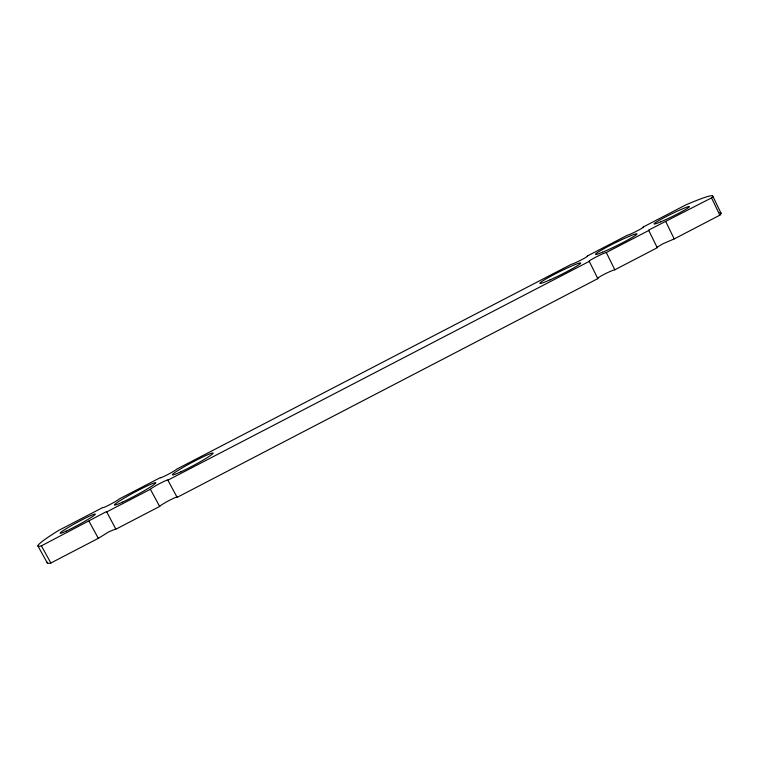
<?xml version="1.0" encoding="UTF-8"?>
<svg xmlns="http://www.w3.org/2000/svg" width="759" height="759" viewBox="0 0 759 759"><rect width="100%" height="100%" fill="white"/><g stroke="black" fill="none" stroke-linecap="round" stroke-linejoin="round"><path stroke-width="1.14" d="M116.004 528.871L108.812 531.841L98.338 538.33L50.872 563.007L41.403 545.854L106.07 511.813L106.621 511.718L115.88 529.203L159.656 506.443A10.019 0.911 -28.4 0 1 169.57 500.247A10.019 0.911 -28.4 0 1 177.132 497.354L597.807 278.638A9.876 0.892 -26.2 0 1 603.794 274.502A9.876 0.892 -26.2 0 1 614.818 269.796L657.256 247.728L648.594 230.119L711.534 197.89L719.855 215.177L674.201 238.924L662.711 243.867L656.905 247.396M106.516 512.04L150.367 489.27A10.028 0.75 -28.2 0 1 160.377 483.217A10.028 0.75 -28.2 0 1 167.881 480.181L589.278 261.371A9.895 0.731 -26.4 0 1 595.341 257.377A9.895 0.731 -26.4 0 1 606.308 252.529L648.822 230.451M37.95 546.015L47.276 562.893M88.945 521.167L98.338 538.33M150.367 489.27L159.656 506.443M167.881 480.181L177.132 497.354M589.278 261.371L597.807 278.638M606.308 252.529L614.818 269.796M665.795 221.637L674.201 238.924M712.815 196.183L721.05 213.288M41.403 545.854A71.659 5.085 -28.4 0 1 58.519 530.494L102.987 507.41A9.478 0.655 -28.3 0 0 109.6 504.735A9.478 0.655 -28.3 0 0 119.391 498.9L160.415 477.601A9.364 0.664 -28.1 0 0 167.483 474.688A9.364 0.664 -28.1 0 0 176.79 469.1L571.28 264.341A9.231 0.645 -26.5 0 0 581.451 259.815A9.231 0.645 -26.5 0 0 587.248 256.058L627.095 235.366A9.317 0.636 -26.3 0 0 637.655 230.641A9.317 0.636 -26.3 0 0 642.968 227.131L685.861 204.873A70.369 4.915 -26.2 0 1 711.534 197.89M50.872 563.007A71.564 6.176 -28.7 0 1 47.314 562.182M719.769 212.605A70.264 5.977 -26 0 1 719.855 215.177M660.747 221.827A19.601 1.347 -26.1 0 0 689.238 206.989A19.601 1.347 -26.1 0 0 665.577 216.894A19.601 1.347 -26.1 0 0 660.747 221.827M122.332 502.221A23.415 1.679 -28.3 0 0 155.557 483.246A23.415 1.679 -28.3 0 0 127.55 496.158A23.415 1.679 -28.3 0 0 122.332 502.221M550.133 279.815A22.836 1.66 -26.5 0 0 580.711 263.022A22.836 1.66 -26.5 0 0 549.962 276.693A22.836 1.66 -26.5 0 0 550.133 279.815M180.936 471.794A23.102 1.698 -28.1 0 0 213.023 453.408A23.102 1.698 -28.1 0 0 184.162 466.776A23.102 1.698 -28.1 0 0 180.936 471.794M66.033 531.167A20 1.395 -28.5 0 0 94.951 514.706A20 1.395 -28.5 0 0 72.19 525.152A20 1.395 -28.5 0 0 66.033 531.167M602.542 252.216A23.045 1.632 -26.3 0 0 636.554 234.493A23.045 1.632 -26.3 0 0 609.885 245.508A23.045 1.632 -26.3 0 0 602.542 252.216"/></g></svg>
